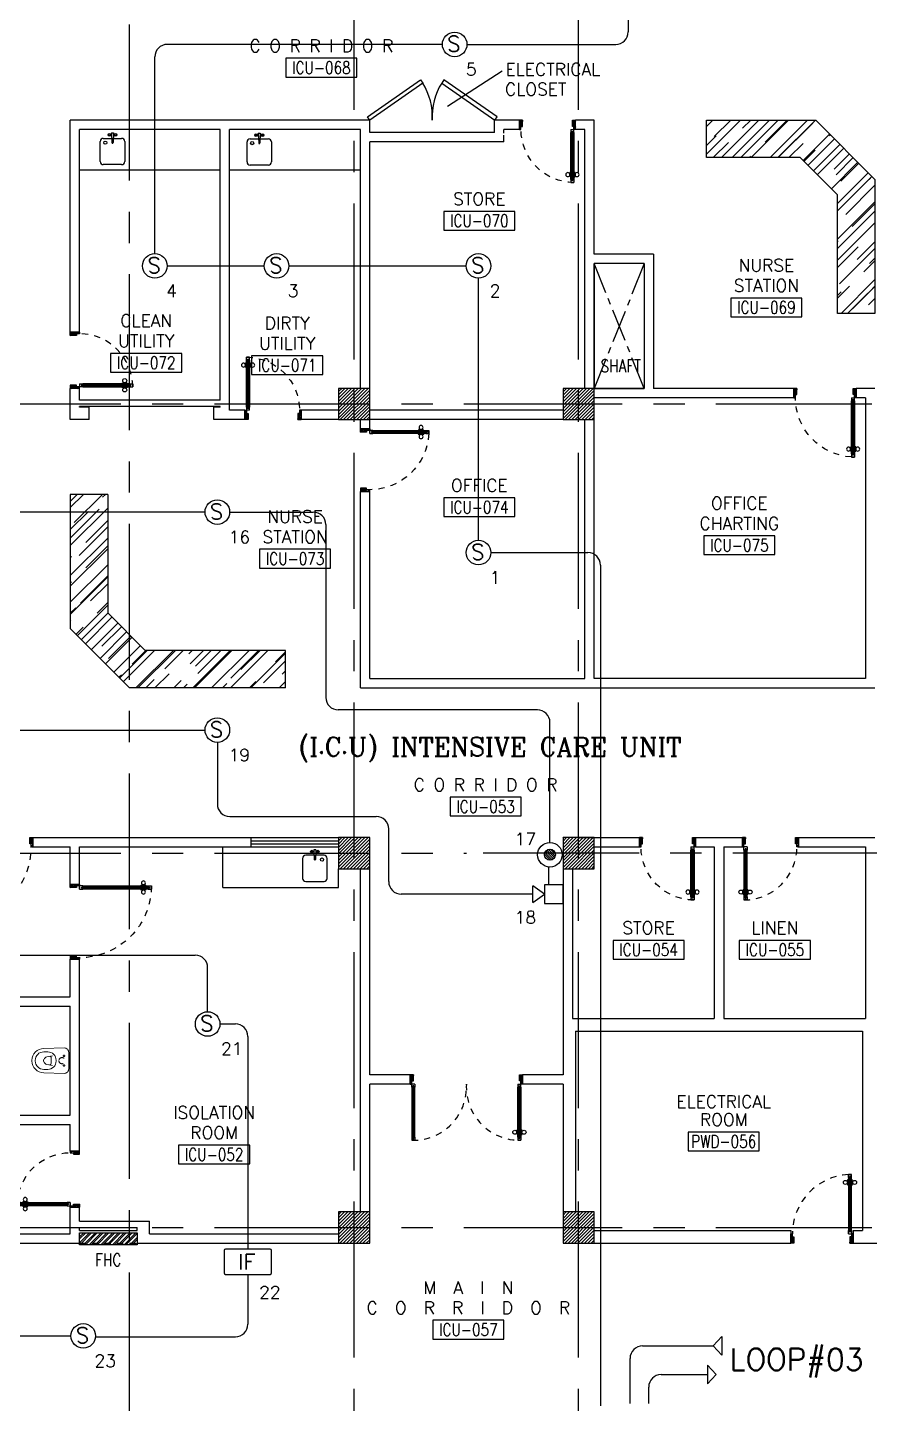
# Model space of a CAD drawing. Extents: x -0.4 to 91.9, y -1.1 to 78.4.
# Drawn here: x 61.35 to 74.85, y 34.15 to 56.2 of the extents above; entities that cross this region are included whole.
import ezdxf
from ezdxf.enums import TextEntityAlignment as Align

# ---------------------------------------------------------------- set-up
doc = ezdxf.new("R2010")
doc.units = 0
doc.header["$MEASUREMENT"] = 0
for name, pattern in [('CENTER2', [1.125, 0.75, -0.125, 0.125, -0.125]), ('CENTERX2', [4, 2.5, -0.5, 0.5, -0.5]), ('HIDDEN', [0.375, 0.25, -0.125]), ('HIDDEN2', [0.1875, 0.125, -0.0625])]:
    doc.linetypes.add(name, pattern=pattern)
doc.layers.get('0').update_dxf_attribs({"color": 11, "linetype": 'CONTINUOUS'})
for name, color, linetype in [('ALM', 11, 'CONTINUOUS'), ('AXES', 11, 'CENTERX2'), ('COL', 11, 'CONTINUOUS'), ('COUNTER', 11, 'CONTINUOUS'), ('DOOR', 11, 'CONTINUOUS'), ('E-FIRE', 4, 'CONTINUOUS'), ('E-TEXT', 4, 'CONTINUOUS'), ('E-WIRE', 4, 'CONTINUOUS'), ('FHC', 11, 'CONTINUOUS'), ('FIX', 11, 'CONTINUOUS'), ('HAT', 11, 'CONTINUOUS'), ('NON-MEDICAL', 11, 'CONTINUOUS'), ('RM-BOX', 11, 'CONTINUOUS'), ('RM-NAME', 11, 'CONTINUOUS'), ('RM-NO', 11, 'CONTINUOUS'), ('SHAFT', 11, 'CONTINUOUS'), ('WALL', 11, 'CONTINUOUS'), ('WIN', 11, 'CONTINUOUS')]:
    doc.layers.add(name, color=color, linetype=linetype)
doc.styles.add('ROMANC', font='romanc', dxfattribs={"height": 0.1})
doc.styles.add('ROMANS', font='ROMANS.shx', dxfattribs={"width": 0.6})

# ---------------------------------------------------------------- blocks, each defined once
blk = doc.blocks.new('RM1')
at = {"layer": 'RM-BOX'}
blk.add_lwpolyline([(570, -200), (-570, -200), (-570, -500), (570, -500)], close=True, dxfattribs=at)
at = {"layer": 'RM-NAME', "style": 'ROMANS'}
for tag, p in [('ROOMNAME1', (0, 324)), ('ROOMNAME2', (0, 0))]:
    blk.add_attdef(tag, text='', height=200, dxfattribs=at).set_placement(p, align=Align.MIDDLE)
at = {"layer": 'RM-NO', "style": 'ROMANS', "width": 0.8}
blk.add_attdef('ROOMNO', text='', height=200, dxfattribs=at).set_placement((0, -350), align=Align.MIDDLE)
blk = doc.blocks.new('*X17')
at = {"color": 0}
for p, q in [((80579, 149522), (81047, 149990)), ((80579, 149575), (80994, 149990)), ((80579, 149628), (80941, 149990)), ((80579, 149681), (80888, 149990)), ((80579, 149734), (80835, 149990)), ((80579, 149787), (80782, 149990)), ((80579, 149840), (80729, 149990)), ((80579, 149893), (80676, 149990)), ((80579, 149946), (80623, 149990)), ((80600, 149490), (81079, 149969)), ((80653, 149490), (81079, 149916)), ((80706, 149490), (81079, 149863)), ((80759, 149490), (81079, 149810)), ((80812, 149490), (81079, 149757)), ((80865, 149490), (81079, 149704)), ((80918, 149490), (81079, 149651)), ((80971, 149490), (81079, 149598)), ((81024, 149490), (81079, 149545)), ((81077, 149490), (81079, 149492))]:
    blk.add_line(p, q, dxfattribs=at)
blk = doc.blocks.new('*X16')
at = {"color": 0}
for p, q in [((84179, 149516), (84653, 149990)), ((84179, 149569), (84600, 149990)), ((84179, 149622), (84547, 149990)), ((84179, 149675), (84494, 149990)), ((84179, 149728), (84441, 149990)), ((84179, 149781), (84388, 149990)), ((84179, 149834), (84335, 149990)), ((84179, 149887), (84282, 149990)), ((84179, 149940), (84229, 149990)), ((84206, 149490), (84679, 149963)), ((84259, 149490), (84679, 149910)), ((84312, 149490), (84679, 149857)), ((84365, 149490), (84679, 149804)), ((84418, 149490), (84679, 149751)), ((84471, 149490), (84679, 149698)), ((84524, 149490), (84679, 149645)), ((84577, 149490), (84679, 149592)), ((84630, 149490), (84679, 149539))]:
    blk.add_line(p, q, dxfattribs=at)
blk = doc.blocks.new('*X15')
at = {"color": 0}
for p, q in [((80579, 155515), (81054, 155990)), ((80579, 155568), (81001, 155990)), ((80579, 155621), (80948, 155990)), ((80579, 155674), (80895, 155990)), ((80579, 155727), (80842, 155990)), ((80579, 155780), (80789, 155990)), ((80579, 155833), (80736, 155990)), ((80579, 155886), (80683, 155990)), ((80579, 155939), (80630, 155990)), ((80607, 155490), (81079, 155962)), ((80660, 155490), (81079, 155909)), ((80713, 155490), (81079, 155856)), ((80766, 155490), (81079, 155803)), ((80819, 155490), (81079, 155750)), ((80872, 155490), (81079, 155697)), ((80925, 155490), (81079, 155644)), ((80978, 155490), (81079, 155591)), ((81031, 155490), (81079, 155538))]:
    blk.add_line(p, q, dxfattribs=at)
blk = doc.blocks.new('*X14')
at = {"color": 0}
for p, q in [((84179, 155509), (84660, 155990)), ((84179, 155562), (84607, 155990)), ((84179, 155615), (84554, 155990)), ((84179, 155668), (84501, 155990)), ((84179, 155721), (84448, 155990)), ((84179, 155774), (84395, 155990)), ((84179, 155827), (84342, 155990)), ((84179, 155880), (84289, 155990)), ((84179, 155933), (84236, 155990)), ((84179, 155986), (84183, 155990)), ((84213, 155490), (84679, 155956)), ((84266, 155490), (84679, 155903)), ((84319, 155490), (84679, 155850)), ((84372, 155490), (84679, 155796)), ((84426, 155490), (84679, 155743)), ((84479, 155490), (84679, 155690)), ((84532, 155490), (84679, 155637)), ((84585, 155490), (84679, 155584)), ((84638, 155490), (84679, 155531))]:
    blk.add_line(p, q, dxfattribs=at)
blk = doc.blocks.new('COL50')
at = {"layer": 'COL'}
blk.add_lwpolyline([(-250, 250), (-250, -250), (250, -250), (250, 250)], close=True, dxfattribs=at)
blk = doc.blocks.new('DOOR90')
at = {"layer": 'DOOR', "color": 0, "linetype": 'ByBlock'}
for p, q in [((-150, 0), (-150, -25)), ((-150, 0), (0, 0)), ((0, -50), (0, 0)), ((-1000, -25), (-1000, -75)), ((-1000, -75), (-1000, -25)), ((-950, -25), (-1000, -25)), ((-950, -75), (-1000, -75)), ((-970, -42), (-970, -58)), ((-950, -42), (-970, -42)), ((-950, -58), (-970, -58)), ((-950, -25), (-950, -42)), ((-950, -58), (-950, -75)), ((-918, -25), (-918, -18)), ((-828, -18), (-918, -18)), ((-918, -75), (-918, -82)), ((-828, -82), (-918, -82)), ((-905, -18), (-905, -9)), ((-905, -9), (-840, -9)), ((-905, -18), (-840, -18)), ((-905, -82), (-905, -91)), ((-905, -82), (-840, -82)), ((-905, -91), (-840, -91)), ((-840, -18), (-840, -9)), ((-840, -82), (-840, -91)), ((-828, -25), (-828, -18)), ((-828, -75), (-828, -82)), ((-200, -42), (-200, -25)), ((-200, -25), (-150, -25)), ((-180, -42), (-200, -42)), ((-200, -75), (-200, -58)), ((-200, -58), (-180, -58)), ((-150, -75), (-200, -75)), ((-180, -58), (-180, -42)), ((-150, -75), (-150, -25)), ((-150, -25), (-100, -25)), ((-100, -25), (-100, -50)), ((-100, -50), (0, -50)), ((-150, -900), (-150, -875)), ((-150, -875), (-100, -875)), ((-100, -850), (0, -850)), ((-100, -875), (-100, -850)), ((0, -850), (0, -900)), ((0, -900), (-150, -900)), ((-150, -900), (0, -900))]:
    blk.add_line(p, q, dxfattribs=at)
at = {"layer": 'DOOR', "color": 9, "linetype": 'ByBlock'}
for p, q in [((0, -50), (-114, 0)), ((0, -50), (-40, 0)), ((0, -50), (-100, -37)), ((0, -850), (-114, -900)), ((0, -850), (-100, -863)), ((0, -850), (-40, -900))]:
    blk.add_line(p, q, dxfattribs=at)
at = {"layer": 'DOOR', "linetype": 'ByBlock'}
for p, q in [((-200, -25), (-950, -25)), ((-200, -42), (-950, -42)), ((-200, -58), (-950, -58)), ((-950, -75), (-200, -75))]:
    blk.add_line(p, q, dxfattribs=at)
at = {"layer": 'DOOR', "color": 0, "linetype": 'ByBlock'}
for centre in [(-873, 24), (-873, -124)]:
    blk.add_circle(centre, 32.4, dxfattribs=at)
at = {"layer": 'DOOR', "color": 9, "linetype": 'ByBlock'}
for centre, radius, start, end in [((0, -50), 154, 161.1053, 166.2858), ((0, -50), 134, 158.1598, 169.28), ((0, -50), 94.4, 148.0182, 180), ((0, -50), 74.4, 137.7764, 180), ((0, -50), 114, 154.0838, 167.3774), ((0, -50), 54.4, 113.2074, 180), ((0, -50), 34.4, 90, 180), ((0, -50), 14.4, 90, 180), ((0, -850), 134, 190.72, 201.8402), ((0, -850), 94.4, 180, 211.9818), ((0, -850), 74.4, 180, 222.2236), ((0, -850), 54.4, 180, 246.7926), ((0, -850), 34.4, 180, 270), ((0, -850), 14.4, 180, 270), ((0, -850), 154, 193.7142, 198.8947)]:
    blk.add_arc(centre, radius, start, end, dxfattribs=at)
at = {"layer": 'DOOR', "linetype": 'HIDDEN', "ltscale": 0.5}
blk.add_arc((-150, -25), 850, 180, 270, dxfattribs=at)
blk = doc.blocks.new('A$C272A55A0')
at = {"layer": 'DOOR', "color": 0, "linetype": 'ByBlock'}
for p, q in [((0, 900), (0, 1050)), ((50, 1050), (0, 1050)), ((0, 900), (25, 900)), ((25, 950), (50, 950)), ((25, 900), (25, 950)), ((75, 900), (25, 900)), ((25, 850), (25, 900)), ((50, 950), (50, 1050)), ((75, 900), (75, 850)), ((1725, 900), (1775, 900)), ((1725, 900), (1725, 850)), ((1750, 950), (1750, 1050)), ((1750, 1050), (1800, 1050)), ((1775, 950), (1750, 950)), ((1775, 900), (1775, 950)), ((1800, 900), (1775, 900)), ((1775, 850), (1775, 900)), ((1800, 1050), (1800, 900)), ((42, 850), (25, 850)), ((58, 870), (42, 870)), ((42, 870), (42, 850)), ((58, 850), (58, 870)), ((75, 850), (58, 850)), ((1725, 850), (1742, 850)), ((1742, 870), (1758, 870)), ((1742, 850), (1742, 870)), ((1758, 870), (1758, 850)), ((1758, 850), (1775, 850)), ((25, 50), (42, 50)), ((25, 50), (25, 0)), ((25, 0), (75, 0)), ((75, 0), (25, 0)), ((42, 50), (42, 30)), ((42, 30), (58, 30)), ((58, 50), (75, 50)), ((58, 50), (58, 30)), ((75, 50), (75, 0)), ((1718, 160), (1709, 160)), ((1709, 95), (1709, 160)), ((1718, 95), (1709, 95)), ((1725, 173), (1718, 173)), ((1718, 173), (1718, 83)), ((1718, 95), (1718, 160)), ((1725, 83), (1718, 83)), ((1742, 50), (1725, 50)), ((1725, 50), (1725, 0)), ((1775, 0), (1725, 0)), ((1725, 0), (1775, 0)), ((1742, 50), (1742, 30)), ((1758, 30), (1742, 30)), ((1775, 50), (1758, 50)), ((1758, 50), (1758, 30)), ((1775, 173), (1782, 173)), ((1775, 83), (1782, 83)), ((1775, 50), (1775, 0)), ((1782, 173), (1782, 83)), ((1782, 160), (1791, 160)), ((1782, 95), (1782, 160)), ((1782, 95), (1791, 95)), ((1791, 95), (1791, 160))]:
    blk.add_line(p, q, dxfattribs=at)
at = {"layer": 'DOOR', "color": 9, "linetype": 'ByBlock'}
for p, q in [((50, 1050), (0, 1010)), ((50, 1050), (0, 937)), ((50, 1050), (37, 950)), ((1750, 1050), (1800, 1010)), ((1750, 1050), (1800, 937)), ((1750, 1050), (1763, 950))]:
    blk.add_line(p, q, dxfattribs=at)
at = {"layer": 'DOOR', "linetype": 'ByBlock'}
for p, q in [((25, 850), (25, 50)), ((42, 850), (42, 50)), ((58, 850), (58, 50)), ((75, 50), (75, 850)), ((1725, 50), (1725, 850)), ((1742, 850), (1742, 50)), ((1758, 850), (1758, 50)), ((1775, 850), (1775, 50))]:
    blk.add_line(p, q, dxfattribs=at)
at = {"layer": 'DOOR', "color": 0, "linetype": 'ByBlock'}
for centre in [(1676, 128), (1824, 128)]:
    blk.add_circle(centre, 32.4, dxfattribs=at)
at = {"layer": 'DOOR', "color": 9, "linetype": 'ByBlock'}
for centre, radius, start, end in [((50, 1050), 54.4, 203.2074, 270), ((50, 1050), 74.4, 227.7764, 270), ((50, 1050), 94.4, 238.0182, 270), ((50, 1050), 114, 244.0838, 257.3774), ((50, 1050), 134, 248.1598, 259.28), ((50, 1050), 154, 251.1053, 256.2858), ((50, 1050), 34.4, 180, 270), ((50, 1050), 14.4, 180, 270), ((1750, 1050), 14.4, 270, 0), ((1750, 1050), 34.4, 270, 0), ((1750, 1050), 54.4, 270, 336.7926), ((1750, 1050), 74.4, 270, 312.2236), ((1750, 1050), 94.4, 270, 301.9818), ((1750, 1050), 114, 282.6226, 295.9162), ((1750, 1050), 134, 280.72, 291.8402), ((1750, 1050), 154, 283.7142, 288.8947)]:
    blk.add_arc(centre, radius, start, end, dxfattribs=at)
at = {"layer": 'DOOR', "linetype": 'HIDDEN', "ltscale": 0.5}
for centre, start, end in [((50, 851), 268.3174, 3.2965), ((1750, 851), 176.7035, 271.6826)]:
    blk.add_arc(centre, 851, start, end, dxfattribs=at)
at = {"layer": 'WALL', "linetype": 'ByBlock'}
blk.add_line((1800, 900), (1800, 1050), dxfattribs=at)
blk = doc.blocks.new('*X41')
at = {"color": 0}
for p, q in [((80579, 155515), (81054, 155990)), ((80579, 155568), (81001, 155990)), ((80579, 155621), (80948, 155990)), ((80579, 155674), (80895, 155990)), ((80579, 155727), (80842, 155990)), ((80579, 155780), (80789, 155990)), ((80579, 155833), (80736, 155990)), ((80579, 155886), (80683, 155990)), ((80579, 155939), (80630, 155990)), ((80607, 155490), (81079, 155962)), ((80660, 155490), (81079, 155909)), ((80713, 155490), (81079, 155856)), ((80766, 155490), (81079, 155803)), ((80819, 155490), (81079, 155750)), ((80872, 155490), (81079, 155697)), ((80925, 155490), (81079, 155644)), ((80978, 155490), (81079, 155591)), ((81031, 155490), (81079, 155538))]:
    blk.add_line(p, q, dxfattribs=at)
blk = doc.blocks.new('A$C3A782592')
at = {"layer": 'COUNTER', "linetype": 'ByBlock'}
for p, q in [((0, 3100), (0, 951)), ((600, 3100), (0, 3100)), ((600, 3100), (600, 1200)), ((1200, 600), (600, 1200)), ((951, 0), (0, 951)), ((3450, 600), (1200, 600)), ((3450, 0), (3450, 600)), ((3450, 0), (951, 0))]:
    blk.add_line(p, q, dxfattribs=at)
blk = doc.blocks.new('DOOR100')
at = {"layer": 'DOOR', "color": 0, "linetype": 'ByBlock'}
for p, q in [((-82, 1205), (-91, 1205)), ((-91, 1205), (-91, 1140)), ((-82, 1140), (-91, 1140)), ((-75, 1218), (-82, 1218)), ((-82, 1128), (-82, 1218)), ((-82, 1205), (-82, 1140)), ((-75, 1128), (-82, 1128)), ((-25, 1300), (-75, 1300)), ((-75, 1300), (-25, 1300)), ((-75, 1250), (-75, 1300)), ((-58, 1250), (-75, 1250)), ((-42, 1270), (-58, 1270)), ((-58, 1250), (-58, 1270)), ((-42, 1250), (-42, 1270)), ((-25, 1250), (-42, 1250)), ((-25, 1250), (-25, 1300)), ((-25, 1218), (-18, 1218)), ((-25, 1128), (-18, 1128)), ((-18, 1128), (-18, 1218)), ((-18, 1205), (-9, 1205)), ((-18, 1205), (-18, 1140)), ((-18, 1140), (-9, 1140)), ((-9, 1205), (-9, 1140)), ((-1200, 0), (-1200, 150)), ((-1200, 150), (-1175, 150)), ((-1200, 150), (-1200, 0)), ((-1150, 0), (-1200, 0)), ((-1175, 150), (-1175, 100)), ((-1175, 100), (-1150, 100)), ((-1150, 100), (-1150, 0)), ((-75, 200), (-58, 200)), ((-75, 150), (-75, 200)), ((-75, 150), (-25, 150)), ((-58, 200), (-58, 180)), ((-58, 180), (-42, 180)), ((-50, 100), (-50, 0)), ((-25, 100), (-50, 100)), ((-50, 0), (0, 0)), ((-42, 200), (-25, 200)), ((-42, 180), (-42, 200)), ((-25, 200), (-25, 150)), ((0, 150), (-25, 150)), ((-25, 150), (-25, 100)), ((0, 150), (0, 0))]:
    blk.add_line(p, q, dxfattribs=at)
at = {"layer": 'DOOR', "linetype": 'ByBlock'}
for p, q in [((-75, 1250), (-75, 200)), ((-58, 200), (-58, 1250)), ((-42, 200), (-42, 1250)), ((-25, 200), (-25, 1250)), ((0, 0), (0, 150))]:
    blk.add_line(p, q, dxfattribs=at)
at = {"layer": 'DOOR', "color": 9, "linetype": 'ByBlock'}
for p, q in [((-1150, 0), (-1200, 114)), ((-1150, 0), (-1200, 40)), ((-1150, 0), (-1163, 100)), ((-50, 0), (0, 114)), ((-50, 0), (-37, 100)), ((-50, 0), (0, 40))]:
    blk.add_line(p, q, dxfattribs=at)
at = {"layer": 'DOOR', "color": 0, "linetype": 'ByBlock'}
for centre in [(-124, 1173), (24, 1173)]:
    blk.add_circle(centre, 32.4, dxfattribs=at)
at = {"layer": 'DOOR', "linetype": 'HIDDEN', "ltscale": 0.5}
blk.add_arc((-25, 150), 1150, 90, 180.0001, dxfattribs=at)
at = {"layer": 'DOOR', "color": 9, "linetype": 'ByBlock'}
for centre, radius, start, end in [((-1150, 0), 154, 103.7142, 108.8947), ((-1150, 0), 134, 100.72, 111.8402), ((-1150, 0), 94.4, 90, 121.9818), ((-1150, 0), 74.4, 90, 132.2236), ((-1150, 0), 54.4, 90, 156.7926), ((-1150, 0), 34.4, 90, 180), ((-1150, 0), 14.4, 90, 180), ((-50, 0), 94.4, 58.0182, 90), ((-50, 0), 74.4, 47.7764, 90), ((-50, 0), 54.4, 23.2074, 90), ((-50, 0), 34.4, 0, 90), ((-50, 0), 14.4, 0, 90), ((-50, 0), 134, 68.1598, 79.28), ((-50, 0), 114, 64.0838, 77.3774), ((-50, 0), 154, 71.1053, 76.2858)]:
    blk.add_arc(centre, radius, start, end, dxfattribs=at)
blk = doc.blocks.new('DOOR-10')
at = {"layer": 'DOOR', "color": 0, "linetype": 'ByBlock'}
for p, q in [((-83, 1005), (-92, 1005)), ((-92, 1005), (-92, 940)), ((-83, 940), (-92, 940)), ((-76, 1018), (-83, 1018)), ((-83, 928), (-83, 1018)), ((-83, 1005), (-83, 940)), ((-76, 928), (-83, 928)), ((-26, 1100), (-76, 1100)), ((-76, 1100), (-26, 1100)), ((-76, 1050), (-76, 1100)), ((-59, 1050), (-76, 1050)), ((-43, 1070), (-59, 1070)), ((-59, 1050), (-59, 1070)), ((-43, 1050), (-43, 1070)), ((-26, 1050), (-43, 1050)), ((-26, 1050), (-26, 1100)), ((-26, 1018), (-18, 1018)), ((-26, 928), (-18, 928)), ((-18, 928), (-18, 1018)), ((-18, 1005), (-9, 1005)), ((-18, 1005), (-18, 940)), ((-18, 940), (-9, 940)), ((-9, 1005), (-9, 940)), ((-1001, 0), (-1001, 150)), ((-1001, 150), (-976, 150)), ((-1001, 150), (-1001, 0)), ((-951, 0), (-1001, 0)), ((-976, 150), (-976, 100)), ((-976, 100), (-951, 100)), ((-951, 100), (-951, 0)), ((-76, 200), (-59, 200)), ((-76, 150), (-76, 200)), ((-76, 150), (-26, 150)), ((-59, 200), (-59, 180)), ((-59, 180), (-43, 180)), ((-51, 100), (-51, 0)), ((-26, 100), (-51, 100)), ((-51, 0), (-1, 0)), ((-43, 200), (-26, 200)), ((-43, 180), (-43, 200)), ((-26, 200), (-26, 150)), ((-1, 150), (-26, 150)), ((-26, 150), (-26, 100))]:
    blk.add_line(p, q, dxfattribs=at)
at = {"layer": 'DOOR', "linetype": 'ByBlock'}
for p, q in [((-76, 1050), (-76, 200)), ((-59, 200), (-59, 1050)), ((-43, 200), (-43, 1050)), ((-26, 200), (-26, 1050))]:
    blk.add_line(p, q, dxfattribs=at)
at = {"layer": 'DOOR', "color": 9, "linetype": 'ByBlock'}
for p, q in [((-951, 0), (-1001, 114)), ((-951, 0), (-1001, 40)), ((-951, 0), (-964, 100)), ((-51, 0), (-1, 114)), ((-51, 0), (-37, 100)), ((-51, 0), (-1, 40)), ((-1, 0), (-1, 150))]:
    blk.add_line(p, q, dxfattribs=at)
at = {"layer": 'DOOR', "color": 0, "linetype": 'ByBlock'}
for centre in [(-124, 973), (23, 973)]:
    blk.add_circle(centre, 32.4, dxfattribs=at)
at = {"layer": 'DOOR', "linetype": 'HIDDEN', "ltscale": 0.5}
blk.add_arc((-23, 149), 952, 93.1482, 179.9482, dxfattribs=at)
at = {"layer": 'DOOR', "color": 9, "linetype": 'ByBlock'}
for centre, radius, start, end in [((-951, 0), 154, 103.7142, 108.8947), ((-951, 0), 134, 100.72, 111.8402), ((-951, 0), 94.4, 90, 121.9818), ((-951, 0), 74.4, 90, 132.2236), ((-951, 0), 54.4, 90, 156.7926), ((-951, 0), 34.4, 90, 180), ((-951, 0), 14.4, 90, 180), ((-51, 0), 94.4, 58.0182, 90), ((-51, 0), 74.4, 47.7764, 90), ((-51, 0), 54.4, 23.2074, 90), ((-51, 0), 34.4, 0, 90), ((-51, 0), 14.4, 0, 90), ((-51, 0), 134, 68.1598, 79.28), ((-51, 0), 114, 64.0838, 77.3774), ((-51, 0), 154, 71.1053, 76.2858)]:
    blk.add_arc(centre, radius, start, end, dxfattribs=at)
blk = doc.blocks.new('WC1')
at = {"layer": 'FIX', "lineweight": 20}
for p, q in [((-727, 5), (-727, -5)), ((-674, 5), (-674, -5)), ((-534, 24), (-540, 0)), ((-540, 0), (-534, -24)), ((-210, 204), (-538, 194)), ((-475, 141), (-538, 141)), ((-395, 76), (-490, 60)), ((-339, 5), (-339, -5)), ((-538, -141), (-475, -141)), ((-538, -194), (-210, -204)), ((-490, -60), (-395, -76))]:
    blk.add_line(p, q, dxfattribs=at)
at = {"layer": 'FIX', "linetype": 'Continuous', "lineweight": 20}
blk.add_line((-420, -47), (-420, 45), dxfattribs=at)
at = {"layer": 'FIX', "lineweight": 20}
blk.add_lwpolyline([(-213, -204), (-210, -204, 0.414214), (-137, -131), (-137, 0), (-137, 131, 0.414214), (-210, 204)], format="xyb", dxfattribs=at)
at = {"layer": 'FIX', "linetype": 'HIDDEN2', "lineweight": 20, "ltscale": 0.3}
blk.add_circle((-245, 0), 49.8, dxfattribs=at)
at = {"layer": 'FIX', "linetype": 'HIDDEN', "lineweight": 20, "ltscale": 0.05}
for centre in [(-213, 78), (-213, -77)]:
    blk.add_circle(centre, 11.6, dxfattribs=at)
at = {"layer": 'FIX', "lineweight": 20}
for centre, radius, start, end in [((-538, 5), 189, 90, 180), ((-538, 5), 136, 90, 180), ((-473, -7), 68.2, 128.9242, 152.8468), ((-464, -18), 82, 108.496, 128.9242), ((-475, 5), 136, 360, 90), ((-538, -5), 189, 180, 270), ((-538, -5), 136, 180, 270), ((-473, 7), 68.2, 207.1532, 231.0758), ((-464, 18), 82, 231.0758, 251.504), ((-475, -5), 136, 270, 0)]:
    blk.add_arc(centre, radius, start, end, dxfattribs=at)
at = {"layer": 'FIX', "linetype": 'Continuous', "lineweight": 20}
for centre, start, end in [((-443, 46), 357.6662, 91.6121), ((-442, -46), 268.3879, 2.3338)]:
    blk.add_arc(centre, 22.3, start, end, dxfattribs=at)
blk = doc.blocks.new('S')
at = {"layer": 'E-FIRE'}
blk.add_circle((0, 0), 197, dxfattribs=at)
at = {"layer": 'E-FIRE', "color": 3, "style": 'ROMANS'}
blk.add_text('S', height=250, dxfattribs=at).set_placement((-119, -115))
blk = doc.blocks.new('MCP')
at = {"color": 1}
for p, q in [((-88, -9), (9, 88)), ((-82, 33), (-33, 82)), ((-80, -36), (36, 80)), ((-66, -58), (58, 66)), ((-47, -74), (74, 47)), ((-23, -85), (85, 23)), ((10, -88), (88, -10))]:
    blk.add_line(p, q, dxfattribs=at)
at = {"layer": 'E-FIRE'}
blk.add_circle((0, 0), 197, dxfattribs=at)
at = {"layer": 'E-FIRE', "color": 4}
blk.add_circle((0, 0), 88.1, dxfattribs=at)
blk = doc.blocks.new('ES')
at = {"layer": 'E-FIRE'}
blk.add_line((-135, 485), (134, 485), dxfattribs=at)
for points in [[(-135, 485), (0, 300)], [(0, 300), (0, 300), (134, 485)]]:
    blk.add_lwpolyline(points, dxfattribs=at)
blk.add_lwpolyline([(-150, 0), (150, 0), (150, 300), (-150, 300)], close=True, dxfattribs=at)

msp = doc.modelspace()

# ---------------------------------------------------------------- hatches: boundary and pattern name
at = {"layer": 'COUNTER', "linetype": 'ByBlock'}
h = msp.add_hatch(dxfattribs=at)
h.set_pattern_fill('AR-RROOF', color=11, scale=0.32, angle=45, style=0)
h.set_pattern_definition([(45, (-275968.1855, -57293.01293), (0.27152900398, 0.72407734394), [4.8, -0.64, 1.6, -0.32]), (45, (-275967.9977, -57292.59885), (-0.52721881605, 0.0746704761), [0.96, -0.1056, 1.92, -0.24]), (45, (-275968.2647, -57292.70746), (1.02502199, 1.32822937778), [2.56, -0.448, 1.28, -0.32])])
h.paths.add_polyline_path([(73.99, 54.72), (72.24, 54.72), (72.24, 54.12), (73.74, 54.12), (74.34, 53.52), (74.34, 51.62), (74.94, 51.62), (74.94, 53.77)])
h = msp.add_hatch(dxfattribs=at)
h.set_pattern_fill('AR-RROOF', color=11, scale=0.32, angle=45, style=0)
h.set_pattern_definition([(45, (-14.23922, -112.74973), (0.271529, 0.72407734), [4.8, -0.64, 1.6, -0.32]), (45, (-14.0514, -112.33565), (-0.5272188, 0.0746705), [0.96, -0.1056, 1.92, -0.24]), (45, (-14.31842, -112.44426), (1.025022, 1.32822938), [2.56, -0.448, 1.28, -0.32])])
h.paths.add_polyline_path([(62.64, 48.72), (62.04, 48.72), (62.04, 46.5715), (62.1165, 46.495), (62.965, 46.495), (62.64, 46.82)])
h.paths.add_polyline_path([(62.99, 45.6215), (62.99, 46.47), (62.965, 46.495), (62.1165, 46.495)])
h.paths.add_polyline_path([(65.49, 45.62), (65.49, 46.22), (63.24, 46.22), (62.99, 46.47), (62.99, 45.6215), (62.9915, 45.62)])
at = {"layer": 'FHC', "linetype": 'ByBlock', "ltscale": 0.3}
h = msp.add_hatch(dxfattribs=at)
h.set_pattern_fill('ANSI32', color=11, scale=0.175, style=0)
h.set_pattern_definition([(45, (-170.00618, 5.643995), (-0.046403883, 0.046403883), []), (45, (-169.975246, 5.643995), (-0.046403883, 0.046403883), [])])
h.paths.add_polyline_path([(63.11, 36.695), (63.11, 36.885), (62.19, 36.885), (62.19, 36.695)])
h.paths.add_polyline_path([(61.9774, 36.2739), (61.9774, 36.6947), (62.2399, 36.6947), (62.2399, 36.2739)], flags=9)

# ---------------------------------------------------------------- linework, layer by layer
at = {"layer": 'ALM', "linetype": 'ByBlock'}
msp.add_line((66.34, 36.72), (66.59, 36.72), dxfattribs=at)
msp.add_line((66.34, 36.72), (66.59, 36.72), dxfattribs=at)
at = {"layer": 'AXES'}
for p, q in [((66.59, -1.1143), (66.59, 77.6984)), ((66.59, -1.1143), (66.59, 77.6984)), ((70.19, -1.1143), (70.19, 77.6984)), ((70.19, -1.1143), (70.19, 77.6984)), ((62.99, 5.75), (62.99, 64.57)), ((0.35, 50.17), (68.39, 50.17)), ((68.39, 50.17), (84.61, 50.17)), ((0.35, 42.97), (68.39, 42.97)), ((91.1596, 42.97), (68.39, 42.97)), ((0.35, 36.97), (68.39, 36.97)), ((68.39, 36.97), (84.59, 36.97))]:
    msp.add_line(p, q, dxfattribs=at)
at = {"layer": 'COUNTER', "linetype": 'ByBlock'}
msp.add_lwpolyline([(74.34, 51.62), (74.34, 53.52), (73.74, 54.12), (72.24, 54.12), (72.24, 54.72), (73.99, 54.72), (74.94, 53.77), (74.94, 51.62)], close=True, dxfattribs=at)
at = {"layer": 'E-FIRE', "color": 4}
for centre in [(68.5838, 52.3839), (68.5838, 47.7887)]:
    msp.add_circle(centre, 0.1971, dxfattribs=at)
at = {"layer": 'E-TEXT', "color": 7}
msp.add_line((68.9619, 55.5032), (68.0857, 54.9358), dxfattribs=at)
at = {"layer": 'E-WIRE', "color": 4, "linetype": 'ByBlock', "ltscale": 0.3}
for p, q in [((70.9838, 60.7729), (70.9838, 56.1338)), ((68.0051, 55.9338), (63.5952, 55.9338)), ((68.3993, 55.9338), (70.7838, 55.9338)), ((64.5945, 48.4372), (65.9362, 48.4372)), ((66.1362, 48.2372), (66.1362, 45.4671)), ((68.7809, 47.7887), (70.3395, 47.7887)), ((69.5294, 45.2671), (66.3362, 45.2671)), ((69.7294, 43.1428), (69.7294, 45.0671)), ((64.3974, 44.7469), (64.3974, 43.7586)), ((64.5974, 43.5586), (66.9453, 43.5586)), ((67.1453, 42.5139), (67.1453, 43.3586)), ((69.4553, 42.3139), (67.3453, 42.3139)), ((64.4391, 40.2324), (64.6868, 40.2324))]:
    msp.add_line(p, q, dxfattribs=at)
at = {"layer": 'E-WIRE', "color": 4, "linetype": 'ByBlock'}
for p, q in [((63.3952, 52.581), (63.3952, 55.7338)), ((63.5922, 52.3839), (65.1495, 52.3839)), ((65.5437, 52.3839), (68.3867, 52.3839)), ((68.5838, 47.9858), (68.5838, 52.1868)), ((64.2003, 48.4372), (60.9252, 48.4372)), ((70.5395, 47.5887), (70.5395, 34.11)), ((71.2142, 35.0728), (72.3463, 35.0728)), ((71.0142, 34.15), (71.0142, 34.8728)), ((71.3127, 34.15), (71.3127, 34.4123)), ((71.5127, 34.6123), (72.2572, 34.6123))]:
    msp.add_line(p, q, dxfattribs=at)
at = {"layer": 'E-WIRE', "color": 4}
for p, q in [((64.2004, 44.9366), (56.0069, 44.9366)), ((69.7077, 42.7498), (69.7077, 42.4644)), ((56.0069, 41.3369), (64.042, 41.3369)), ((64.242, 40.4295), (64.242, 41.1369)), ((64.8868, 40.0324), (64.8868, 36.6237)), ((65.2436, 36.6237), (64.5299, 36.6237)), ((64.5062, 36.5999), (64.5062, 36.2431)), ((65.2673, 36.2431), (65.2673, 36.5999)), ((64.5299, 36.2193), (65.2436, 36.2193)), ((64.8868, 36.2193), (64.8868, 35.4196)), ((51.7051, 35.2337), (62.0498, 35.2337)), ((62.4435, 35.2196), (64.6868, 35.2196))]:
    msp.add_line(p, q, dxfattribs=at)
for points in [[(72.4848, 35.2228), (72.4848, 34.9228), (72.3463, 35.0728)], [(72.2572, 34.7623), (72.2572, 34.4623), (72.3958, 34.6123)]]:
    msp.add_lwpolyline(points, close=True, dxfattribs=at)
at = {"layer": 'E-WIRE', "color": 4, "linetype": 'ByBlock', "ltscale": 0.3}
for centre, start, end in [((70.7838, 56.1338), 270, 0), ((65.9362, 48.2372), 0, 90), ((66.3362, 45.4671), 180, 270), ((69.5294, 45.0671), 0, 90), ((64.5974, 43.7586), 180, 270), ((66.9453, 43.3586), 0, 90), ((67.3453, 42.5139), 180, 270)]:
    msp.add_arc(centre, 0.2, start, end, dxfattribs=at)
at = {"layer": 'E-WIRE', "color": 4, "linetype": 'ByBlock'}
for centre, start, end in [((63.5952, 55.7338), 90, 180), ((70.3395, 47.5887), 0, 90), ((64.6868, 40.0324), 0, 90), ((71.2142, 34.8728), 90, 180), ((71.5127, 34.4123), 90, 180)]:
    msp.add_arc(centre, 0.2, start, end, dxfattribs=at)
at = {"layer": 'E-WIRE', "color": 4}
for centre, radius, start, end in [((64.042, 41.1369), 0.2, 0, 90), ((64.5299, 36.5999), 0.0238, 90, 180), ((65.2436, 36.5999), 0.0238, 0, 90), ((64.5299, 36.2431), 0.0238, 180, 270), ((65.2436, 36.2431), 0.0238, 270, 0), ((64.6868, 35.4196), 0.2, 270, 0)]:
    msp.add_arc(centre, radius, start, end, dxfattribs=at)
at = {"layer": 'FHC', "linetype": 'ByBlock', "ltscale": 0.3}
msp.add_lwpolyline([(62.19, 36.885), (63.11, 36.885), (63.11, 36.695), (62.19, 36.695)], close=True, dxfattribs=at)
at = {"layer": 'NON-MEDICAL'}
for p, q in [((62.6999, 54.5155), (62.7319, 54.5155)), ((62.6999, 54.5155), (62.7059, 54.3602)), ((62.7319, 54.5155), (62.7259, 54.3602)), ((65.0542, 54.5091), (65.0602, 54.3538)), ((65.0542, 54.5091), (65.0862, 54.5091)), ((65.0862, 54.5091), (65.0802, 54.3538)), ((62.5196, 54.0563), (62.5196, 54.3774)), ((62.5694, 54.4273), (62.7059, 54.4273)), ((62.7259, 54.4273), (62.8623, 54.4273)), ((62.9122, 54.3774), (62.9122, 54.0563)), ((64.8739, 54.0499), (64.8739, 54.371)), ((64.9237, 54.4209), (65.0602, 54.4209)), ((65.0802, 54.4209), (65.2166, 54.4209)), ((65.2665, 54.371), (65.2665, 54.0499)), ((64.44, 53.92), (62.19, 53.92)), ((62.8623, 54.0065), (62.5694, 54.0065)), ((66.69, 53.92), (64.59, 53.92)), ((65.2166, 54), (64.9237, 54)), ((64.4836, 42.42), (64.4836, 43.07)), ((65.977, 43.0258), (65.9449, 43.0258)), ((65.9449, 43.0258), (65.951, 42.8705)), ((65.977, 43.0258), (65.9709, 42.8705)), ((65.7646, 42.8877), (65.7646, 42.5666)), ((65.951, 42.9376), (65.8145, 42.9376)), ((66.1074, 42.9376), (65.9709, 42.9376)), ((66.1573, 42.5666), (66.1573, 42.8877)), ((66.3375, 42.42), (66.3375, 42.72)), ((64.4836, 42.42), (66.3375, 42.42)), ((65.8145, 42.5168), (66.1074, 42.5168))]:
    msp.add_line(p, q, dxfattribs=at)
for centre, radius in [((62.6661, 54.4844), 0.0217), ((62.6661, 54.4844), 0.014), ((62.7656, 54.4844), 0.0217), ((62.7656, 54.4844), 0.014), ((65.0204, 54.478), 0.0217), ((65.0204, 54.478), 0.014), ((65.1199, 54.478), 0.0217), ((65.1199, 54.478), 0.014), ((62.6014, 54.3579), 0.0255), ((64.9557, 54.3514), 0.0255), ((65.9112, 42.9947), 0.0217), ((65.9112, 42.9947), 0.014), ((66.0107, 42.9947), 0.0217), ((66.0107, 42.9947), 0.014), ((66.0754, 42.8682), 0.0255)]:
    msp.add_circle(centre, radius, dxfattribs=at)
for centre, radius, start, end in [((62.5694, 54.3774), 0.0499, 90, 180), ((62.7159, 54.3602), 0.00997, 180, 0), ((62.8623, 54.3774), 0.0499, 0, 90), ((64.9237, 54.371), 0.0499, 90, 180), ((65.0702, 54.3538), 0.00997, 180, 0), ((65.2166, 54.371), 0.0499, 0, 90), ((62.5694, 54.0563), 0.0499, 180, 270), ((62.8623, 54.0563), 0.0499, 270, 0), ((64.9237, 54.0499), 0.0499, 180, 270), ((65.2166, 54.0499), 0.0499, 270, 0), ((65.8145, 42.8877), 0.0499, 90, 180), ((65.961, 42.8705), 0.00997, 180, 0), ((66.1074, 42.8877), 0.0499, 0, 90), ((65.8145, 42.5666), 0.0499, 180, 270), ((66.1074, 42.5666), 0.0499, 270, 0)]:
    msp.add_arc(centre, radius, start, end, dxfattribs=at)
at = {"layer": 'SHAFT', "linetype": 'CENTER2', "ltscale": 0.7}
for p, q in [((71.24, 50.42), (70.44, 52.42)), ((71.24, 52.42), (70.44, 50.42))]:
    msp.add_line(p, q, dxfattribs=at)
at = {"layer": 'WALL'}
for p, q in [((62.04, 51.32), (62.04, 54.72)), ((70.44, 52.57), (70.44, 54.72)), ((62.19, 51.32), (62.19, 54.57)), ((64.44, 50.23), (64.44, 54.57)), ((64.59, 50.07), (64.59, 54.57)), ((66.69, 50.42), (66.69, 54.57)), ((66.69, 50.42), (66.69, 54.57)), ((66.84, 54.52), (66.84, 54.57)), ((70.29, 50.42), (70.29, 54.57)), ((66.84, 49.77), (66.84, 54.37)), ((70.29, 50.42), (70.29, 53.2356)), ((71.39, 52.57), (70.44, 52.57)), ((71.39, 52.57), (71.39, 50.42)), ((70.44, 45.77), (70.44, 52.42)), ((71.24, 52.42), (70.44, 52.42)), ((70.44, 52.42), (70.44, 50.42)), ((71.24, 52.42), (71.24, 50.42)), ((62.04, 49.92), (62.04, 50.42)), ((62.19, 50.23), (62.19, 50.42)), ((70.44, 50.42), (71.24, 50.42)), ((62.34, 49.92), (62.34, 50.12)), ((64.34, 49.92), (64.34, 50.12)), ((64.84, 49.92), (64.84, 50.07)), ((65.74, 49.92), (65.74, 50.07)), ((74.79, 50.27), (74.79, 45.77)), ((66.69, 49.77), (66.69, 49.92)), ((66.69, 49.77), (66.69, 49.92)), ((70.29, 45.77), (70.29, 49.92)), ((66.69, 45.62), (66.69, 48.77)), ((66.84, 45.77), (66.84, 48.77)), ((66.84, 45.77), (70.29, 45.77)), ((74.79, 45.77), (70.44, 45.77)), ((66.69, 45.62), (74.94, 45.62)), ((62.04, 42.47), (62.04, 43.07)), ((62.19, 42.47), (62.19, 43.07)), ((62.04, 40.67), (62.04, 41.27)), ((62.19, 38.195), (62.19, 41.27)), ((62.04, 38.77), (62.04, 40.52)), ((62.04, 38.195), (62.04, 38.62)), ((62.04, 36.87), (62.04, 37.295)), ((62.19, 37.07), (62.19, 37.295)), ((63.31, 36.87), (63.31, 37.07)), ((62.19, 36.92), (62.19, 36.97)), ((63.11, 36.92), (63.11, 36.97)), ((73.59, 36.92), (73.59, 36.72)), ((74.59, 36.92), (74.59, 36.72))]:
    msp.add_line(p, q, dxfattribs=at)
at = {"layer": 'WALL', "linetype": 'ByBlock'}
for p, q in [((66.84, 54.72), (62.04, 54.72)), ((66.84, 54.52), (66.84, 54.72)), ((69.24, 54.72), (68.84, 54.72)), ((68.84, 54.52), (68.84, 54.72)), ((69.24, 54.57), (69.24, 54.72)), ((69.24, 54.57), (69.24, 54.72)), ((70.44, 54.72), (70.14, 54.72)), ((70.14, 54.57), (70.14, 54.72)), ((70.44, 54.72), (70.14, 54.72)), ((70.14, 54.57), (70.14, 54.72)), ((64.44, 54.57), (62.19, 54.57)), ((66.69, 54.57), (64.59, 54.57)), ((68.84, 54.52), (66.84, 54.52)), ((69.24, 54.57), (68.99, 54.57)), ((69.24, 54.57), (68.99, 54.57)), ((68.99, 54.5091), (68.99, 54.57)), ((68.99, 54.37), (68.99, 54.4791)), ((70.29, 54.57), (70.14, 54.57)), ((70.29, 54.57), (70.14, 54.57)), ((68.99, 54.37), (66.84, 54.37)), ((62.19, 51.32), (62.04, 51.32)), ((62.19, 50.42), (62.04, 50.42)), ((71.24, 50.42), (70.44, 50.42)), ((73.64, 50.42), (71.39, 50.42)), ((73.64, 50.27), (73.64, 50.42)), ((74.64, 50.27), (74.64, 50.42)), ((74.94, 50.42), (74.64, 50.42)), ((64.44, 50.23), (62.19, 50.23)), ((64.44, 50.13), (62.19, 50.13)), ((62.19, 50.12), (62.19, 50.13)), ((62.34, 50.12), (62.19, 50.12)), ((64.44, 50.12), (64.34, 50.12)), ((64.44, 50.12), (64.44, 50.13)), ((64.84, 50.07), (64.59, 50.07)), ((66.34, 50.07), (65.74, 50.07)), ((66.34, 50.07), (65.79, 50.07)), ((69.94, 50.07), (66.84, 50.07)), ((73.64, 50.27), (70.44, 50.27)), ((74.79, 50.27), (74.64, 50.27)), ((62.34, 49.92), (62.04, 49.92)), ((64.84, 49.92), (64.34, 49.92)), ((66.34, 49.92), (65.74, 49.92)), ((66.34, 49.92), (65.79, 49.92)), ((69.94, 49.92), (66.84, 49.92)), ((66.84, 49.77), (66.69, 49.77)), ((66.84, 49.77), (66.69, 49.77)), ((66.84, 48.77), (66.69, 48.77)), ((66.84, 48.77), (66.69, 48.77)), ((61.44, 43.07), (61.44, 43.22)), ((61.44, 43.22), (64.94, 43.22)), ((61.44, 43.07), (62.04, 43.07)), ((62.19, 43.07), (64.94, 43.07)), ((64.94, 43.07), (64.94, 43.22)), ((70.19, 43.22), (71.165, 43.22)), ((70.44, 43.07), (71.165, 43.07)), ((71.165, 43.22), (71.165, 43.07)), ((72.065, 43.22), (72.065, 43.07)), ((72.065, 43.22), (72.815, 43.22)), ((72.065, 43.07), (72.365, 43.07)), ((72.365, 43.07), (72.365, 40.32)), ((72.515, 43.07), (72.515, 40.32)), ((72.515, 43.07), (72.815, 43.07)), ((72.815, 43.22), (72.815, 43.07)), ((73.715, 43.22), (73.715, 43.07)), ((73.715, 43.22), (74.94, 43.22)), ((73.715, 43.07), (74.79, 43.07)), ((74.79, 43.07), (74.79, 40.32)), ((66.69, 37.22), (66.69, 42.72)), ((66.84, 39.42), (66.84, 42.72)), ((69.94, 42.7389), (69.94, 39.42)), ((70.09, 42.72), (70.09, 40.32)), ((62.04, 42.47), (62.19, 42.47)), ((62.04, 41.27), (62.19, 41.27)), ((59.64, 40.67), (62.04, 40.67)), ((59.64, 40.52), (62.04, 40.52)), ((70.09, 40.32), (72.365, 40.32)), ((72.515, 40.32), (74.79, 40.32)), ((70.14, 40.12), (74.74, 40.12)), ((70.14, 40.12), (70.14, 37.22)), ((74.74, 40.12), (74.74, 36.92)), ((67.49, 39.42), (66.84, 39.42)), ((66.84, 37.22), (66.84, 39.27)), ((67.49, 39.27), (66.84, 39.27)), ((67.49, 39.42), (67.49, 39.27)), ((67.49, 39.42), (67.49, 39.27)), ((69.94, 39.42), (69.29, 39.42)), ((69.29, 39.42), (69.29, 39.27)), ((69.29, 39.42), (69.29, 39.27)), ((69.94, 39.27), (69.29, 39.27)), ((69.94, 39.27), (69.94, 37.22)), ((59.64, 38.77), (62.04, 38.77)), ((59.64, 38.62), (62.04, 38.62)), ((62.04, 38.195), (62.19, 38.195)), ((62.04, 37.295), (62.19, 37.295)), ((62.19, 37.07), (63.31, 37.07)), ((59.64, 36.87), (62.04, 36.87)), ((62.19, 36.97), (63.11, 36.97)), ((62.19, 36.92), (63.11, 36.92)), ((62.19, 36.72), (62.19, 36.885)), ((63.11, 36.885), (63.11, 36.72)), ((63.31, 36.87), (66.34, 36.87)), ((70.44, 36.92), (73.59, 36.92)), ((74.59, 36.92), (74.74, 36.92)), ((59.64, 36.72), (62.19, 36.72)), ((63.11, 36.72), (66.34, 36.72)), ((70.44, 36.72), (73.59, 36.72)), ((74.59, 36.72), (77.14, 36.72))]:
    msp.add_line(p, q, dxfattribs=at)
at = {"layer": 'WALL', "color": 6, "linetype": 'ByBlock'}
msp.add_line((62.19, 36.885), (63.11, 36.885), dxfattribs=at)
at = {"layer": 'WALL', "color": 250, "linetype": 'HIDDEN', "ltscale": 0.25}
msp.add_line((62.19, 36.72), (63.11, 36.72), dxfattribs=at)
at = {"layer": 'WALL'}
for points in [[(66.84, 54.72), (66.8037, 54.7721), (67.656, 55.366), (67.6923, 55.3139)], [(68.8463, 54.72), (68.8826, 54.7721), (68.0303, 55.366), (67.994, 55.3139)]]:
    msp.add_lwpolyline(points, close=True, dxfattribs=at)
at = {"layer": 'WALL', "linetype": 'ByBlock', "ltscale": 0.3}
for points in [[(66.34, 49.92), (66.84, 49.92), (66.84, 50.42), (66.34, 50.42)], [(69.94, 49.92), (70.44, 49.92), (70.44, 50.42), (69.94, 50.42)], [(66.84, 43.22), (66.34, 43.22), (66.34, 42.72), (66.84, 42.72)], [(70.44, 43.22), (69.94, 43.22), (69.94, 42.72), (70.44, 42.72)], [(66.34, 36.72), (66.84, 36.72), (66.84, 37.22), (66.34, 37.22)], [(69.94, 36.72), (70.44, 36.72), (70.44, 37.22), (69.94, 37.22)]]:
    msp.add_lwpolyline(points, close=True, dxfattribs=at)
at = {"layer": 'WALL'}
for centre, start, end in [((66.8037, 54.7721), 357.13243, 31.37409), ((68.8826, 54.7721), 148.62591, 182.86757)]:
    msp.add_arc(centre, 1.0407, start, end, dxfattribs=at)
at = {"layer": 'WIN', "linetype": 'ByBlock'}
for p, q in [((64.94, 43.22), (66.34, 43.22)), ((64.94, 43.17), (66.34, 43.17)), ((64.94, 43.12), (66.34, 43.12)), ((64.94, 43.07), (66.34, 43.07))]:
    msp.add_line(p, q, dxfattribs=at)

# ---------------------------------------------------------------- block references
at = {"layer": 'COL', "xscale": 0.001, "yscale": 0.001, "zscale": 0.001}
for p in [(66.59, 50.17), (66.59, 50.17), (70.19, 50.17), (66.59, 42.97), (70.19, 42.97), (66.59, 36.97), (70.19, 36.97)]:
    msp.add_blockref('COL50', p, dxfattribs=at)
at = {"layer": 'COUNTER', "linetype": 'ByBlock', "xscale": 0.001, "yscale": 0.001, "zscale": 0.001}
msp.add_blockref('A$C3A782592', (62.04, 45.62), dxfattribs=at)
at = {"layer": 'DOOR', "color": 0, "linetype": 'ByBlock', "yscale": 0.001, "zscale": 0.001}
for name, p, xscale, rotation in [('DOOR90', (70.14, 54.72), -0.001, 270), ('DOOR90', (62.04, 50.42), 0.001, 180), ('DOOR90', (64.84, 49.92), -0.001, 90), ('DOOR100', (60.24, 43.22), 0.001, 180), ('DOOR90', (72.065, 43.22), -0.001, 270), ('DOOR90', (72.815, 43.22), 0.001, 90), ('DOOR100', (62.04, 42.47), -0.001, 270), ('DOOR90', (62.19, 37.295), -0.001, 180)]:
    msp.add_blockref(name, p, dxfattribs=dict(at, xscale=xscale, rotation=rotation))
at = {"layer": 'DOOR', "color": 0, "linetype": 'ByBlock', "ltscale": 0.3, "xscale": -0.001, "yscale": 0.001, "zscale": 0.001}
for p, rotation in [((74.6407, 50.42), 180), ((66.69, 49.7707), 270)]:
    msp.add_blockref('DOOR-10', p, dxfattribs=dict(at, rotation=rotation))
at = {"layer": 'DOOR', "color": 0, "linetype": 'ByBlock', "xscale": 0.001, "yscale": 0.001, "zscale": 0.001}
for name, p in [('A$C272A55A0', (67.49, 38.3696)), ('DOOR-10', (74.5907, 36.72))]:
    msp.add_blockref(name, p, dxfattribs=at)
at = {"layer": 'E-FIRE', "color": 4, "xscale": 0.0009999999892897904, "yscale": 0.0009999999892897904, "zscale": 0.001}
for p in [(68.2022, 55.9338), (63.3952, 52.3839), (65.3466, 52.3839), (64.3974, 48.4372), (64.3974, 44.9439), (64.242, 40.2324), (62.2469, 35.2337)]:
    msp.add_blockref('S', p, dxfattribs=at)
at = {"layer": 'E-WIRE', "color": 4, "xscale": 0.0009999999892897904, "yscale": 0.0009999999892897904, "zscale": 0.001, "rotation": 90}
for name, p in [('MCP', (69.7294, 42.9457)), ('ES', (69.94, 42.3144))]:
    msp.add_blockref(name, p, dxfattribs=at)
at = {"layer": 'FIX', "xscale": -0.001, "yscale": 0.001, "zscale": 0.001, "rotation": 180}
msp.add_blockref('WC1', (62.1522, 39.645), dxfattribs=at)
at = {"layer": 'HAT', "xscale": 0.001, "yscale": 0.001, "zscale": 0.001}
for name, p in [('*X15', (-14.2392, -105.5697)), ('*X41', (-14.2392, -105.5697)), ('*X14', (-14.2392, -105.5697)), ('*X15', (-14.2392, -112.7697)), ('*X14', (-14.2392, -112.7697)), ('*X17', (-14.2392, -112.7697)), ('*X16', (-14.2392, -112.7697))]:
    msp.add_blockref(name, p, dxfattribs=at)
at = {"layer": 'RM-NAME', "xscale": 0.001, "yscale": 0.001, "zscale": 0.001}
for p, values in [((66.0658, 55.911), {'ROOMNO': 'ICU-068', 'ROOMNAME2': 'C O R R I D O R'}), ((68.5971, 53.4571), {'ROOMNO': 'ICU-070', 'ROOMNAME2': 'STORE'}), ((73.2001, 52.0685), {'ROOMNO': 'ICU-069', 'ROOMNAME2': 'STATION', 'ROOMNAME1': 'NURSE'}), ((63.2568, 51.1813), {'ROOMNO': 'ICU-072', 'ROOMNAME2': 'UTILITY', 'ROOMNAME1': 'CLEAN'}), ((65.5173, 51.1416), {'ROOMNO': 'ICU-071', 'ROOMNAME2': 'UTILITY', 'ROOMNAME1': 'DIRTY'}), ((68.5971, 48.8651), {'ROOMNO': 'ICU-074', 'ROOMNAME2': 'OFFICE'}), ((72.766, 48.2554), {'ROOMNO': 'ICU-075', 'ROOMNAME2': 'CHARTING', 'ROOMNAME1': 'OFFICE'}), ((65.6439, 48.0408), {'ROOMNO': 'ICU-073', 'ROOMNAME2': 'STATION', 'ROOMNAME1': 'NURSE'}), ((68.6979, 44.0666), {'ROOMNO': 'ICU-053', 'ROOMNAME2': 'C O R R I D O R'}), ((71.3106, 41.7732), {'ROOMNO': 'ICU-054', 'ROOMNAME2': 'STORE'}), ((73.3357, 41.7732), {'ROOMNO': 'ICU-055', 'ROOMNAME2': 'LINEN'}), ((64.3461, 38.4898), {'ROOMNO': 'ICU-052', 'ROOMNAME2': 'ROOM', 'ROOMNAME1': 'ISOLATION'}), ((68.4221, 35.6833), {'ROOMNO': 'ICU-057', 'ROOMNAME2': 'C  O  R  R  I  D  O  R', 'ROOMNAME1': 'M  A  I  N'})]:
    msp.add_blockref('RM1', p, dxfattribs=at).add_auto_attribs(values)
at = {"layer": 'RM-NAME'}
ref = msp.add_blockref('RM1', (72.5162, 38.7002), dxfattribs=dict(at, xscale=0.001, yscale=0.001, zscale=0.001))
ref.add_attrib('ROOMNO', 'PWD-056', dxfattribs={"layer": 'RM-NO', "height": 0.2, "style": 'ROMANS', "width": 0.8}).set_placement((72.5162, 38.3502), align=Align.MIDDLE)
ref.add_attrib('ROOMNAME2', 'ROOM', dxfattribs={"height": 0.2, "style": 'ROMANS'}).set_placement((72.5162, 38.7002), align=Align.MIDDLE)
ref.add_attrib('ROOMNAME1', 'ELECTRICAL', dxfattribs={"height": 0.2, "style": 'ROMANS'}).set_placement((72.5162, 38.9885), align=Align.MIDDLE)

# ---------------------------------------------------------------- texts
at = {"layer": 'E-FIRE', "color": 4, "style": 'ROMANS'}
for s, height, p in [('5', 0.2, (68.3833, 55.4341)), ('S', 0.25, (68.4646, 52.2693)), ('4', 0.2, (63.5763, 51.8842)), ('3', 0.2, (65.5277, 51.8842)), ('2', 0.2, (68.7649, 51.8842)), ('16', 0.2, (64.5785, 47.9375)), ('S', 0.25, (68.4646, 47.6741)), ('1', 0.2, (68.7649, 47.289)), ('19', 0.2, (64.5785, 44.4442)), ('17', 0.2, (69.1654, 43.097)), ('18', 0.2, (69.1654, 41.8427)), ('21', 0.2, (64.4575, 39.7357)), ('IF', 0.25, (64.7332, 36.295)), ('22', 0.2, (65.0679, 35.83)), ('LOOP#03 ', 0.35, (72.6113, 34.681)), ('23', 0.2, (62.428, 34.7339))]:
    msp.add_text(s, height=height, dxfattribs=at).set_placement(p)
at = {"layer": 'E-TEXT', "color": 4, "style": 'ROMANS'}
for s, p in [('ELECTRICAL', (69.0183, 55.4328)), ('CLOSET', (69.009, 55.1153))]:
    msp.add_text(s, height=0.2, dxfattribs=at).set_placement(p)
at = {"layer": 'RM-NAME', "style": 'ROMANS', "width": 0.8}
msp.add_text('SHAFT', height=0.2, dxfattribs=at).set_placement((70.8645, 50.7812), align=Align.MIDDLE)
at = {"layer": 'RM-NAME', "style": 'ROMANC'}
msp.add_text('(I.C.U) INTENSIVE CARE UNIT', height=0.3, dxfattribs=at).set_placement((68.7652, 44.655), align=Align.MIDDLE)
at = {"layer": 'WALL', "color": 11, "style": 'ROMANS', "width": 0.8}
msp.add_text('FHC', height=0.2, dxfattribs=at).set_placement((62.4402, 36.3519))

doc.saveas('drawing.dxf')
